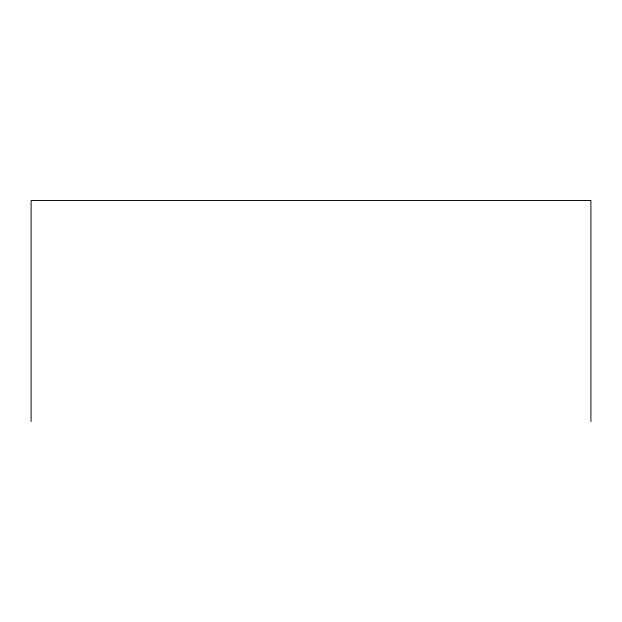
<?xml version="1.0" encoding="UTF-8"?>
<svg xmlns="http://www.w3.org/2000/svg" width="622" height="622" viewBox="0 0 622 622"><rect width="100%" height="100%" fill="white"/><g stroke="black" fill="none" stroke-linecap="round" stroke-linejoin="round"><path stroke-width="0.93" d="M590.9 421.506L590.9 200.494L31.1 200.494L31.1 421.506"/></g></svg>
